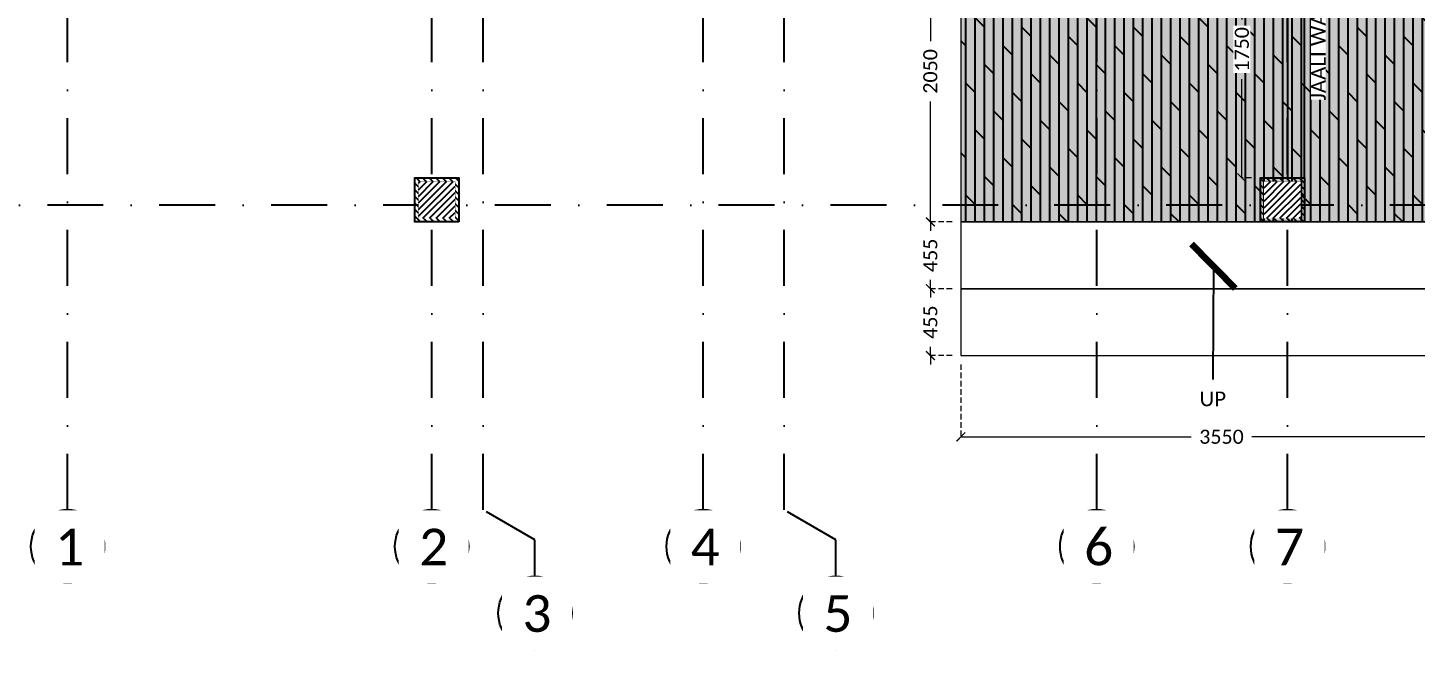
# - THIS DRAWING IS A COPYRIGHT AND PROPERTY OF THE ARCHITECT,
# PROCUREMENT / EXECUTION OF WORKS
# Model space of a CAD drawing. Header units: millimetres. Extents: x -15000 to 28550, y -17045 to 28620.
# Drawn here: x -157 to 9295, y -4966 to -728 of the extents above; entities that cross this region are included whole.
import ezdxf

# ---------------------------------------------------------------- set-up
doc = ezdxf.new("R2010")
doc.units = ezdxf.units.MM
doc.header["$LTSCALE"] = 150
doc.linetypes.add('3BHK-W(SB)$0$HIDDEN', pattern=[0.375, 0.25, -0.125])
doc.linetypes.add('DASHDOTX2', pattern=[50.8, 25.4, -12.7, 0, -12.7])
for name, color, linetype in [('ad-Arrow', 32, 'Continuous'), ('ad-Elevation 10', 8, 'Continuous'), ('ad-Furniture', 8, 'Continuous'), ('ad-Grid', 8, 'DASHDOTX2'), ('ad-MS Columns', 1, 'Continuous'), ('ad-RCC', 3, 'Continuous'), ('ad-RCC Hatch', 125, 'Continuous'), ('ad-Text main', 7, 'Continuous')]:
    doc.layers.add(name, color=color, linetype=linetype)
doc.layers.add('ad-Dimension', color=5, linetype='Continuous', lineweight=0, true_color=0x0000ff)
doc.layers.add('ad-Verandah', color=7, linetype='Continuous', true_color=0xa57c52)
doc.layers.get('ad-Furniture').off()
doc.styles.add('6 U T S R N_Corridor-Basement$0$Standard', font='arial.ttf')
doc.styles.get("Standard").update_dxf_attribs({"font": 'calibril.ttf'})
doc.dimstyles.new('$ZCDB_AUDIT_GENERATED_5D79', dxfattribs={"dimscale": 50, "dimtxt": 2.4, "dimasz": 1, "dimexe": 5, "dimexo": 100, "dimgap": 1, "dimtad": 0, "dimdec": 0, "dimdsep": 46, "dimtxsty": 'Standard', "dimblk": 'ARCHTICK', "dimcen": 0.025, "dimse1": 1, "dimse2": 1, "dimclrd": 256, "dimclre": 256, "dimclrt": 256, "dimazin": 2, "dimtfac": 1, "dimtdec": 0, "dimtix": 1, "dimtmove": 2, "dimatfit": 3, "dimldrblk": 'ARCHTICK', "dimfxl": 1, "dimtolj": 1, "dimtzin": 0, "dimarcsym": 0})
doc.dimstyles.new('A-75-DIM-INT (Framing)', dxfattribs={"dimscale": 100, "dimtxt": 0.8, "dimasz": 0.5, "dimexe": 0, "dimexo": 0.5, "dimgap": 0.5, "dimtad": 0, "dimdec": 0, "dimdsep": 46, "dimtxsty": 'Standard', "dimblk": 'ARCHTICK', "dimcen": 0.025, "dimclrd": 256, "dimclre": 256, "dimclrt": 256, "dimazin": 2, "dimtfac": 1, "dimtdec": 0, "dimtmove": 1, "dimatfit": 0, "dimldrblk": 'ARCHTICK', "dimfxl": 1, "dimtfill": 1, "dimtolj": 1, "dimtzin": 0, "dimarcsym": 0})

# ---------------------------------------------------------------- blocks, each defined once
blk = doc.blocks.new('1625E_Grid')
at = {"layer": 'ad-Grid', "ltscale": 0.1}
for points in [[(3298.6, -4463.6), (3298.6, -4213.6), (2945, -4010), (2945, 16020), (3298.6, 16223.6), (3298.6, 16473.6)], [(5348.6, -4463.6), (5348.6, -4213.6), (4995, -4010), (4995, 16020), (5348.6, 16223.6), (5348.6, 16473.6)], [(115, -4010), (115, 16020)], [(2595, -4010), (2595, 16020)], [(4445, -4010), (4445, 16020)], [(7125, -4010), (7125, 16020)], [(8425, -4010), (8425, 16020)], [(15600, -1935), (-1800, -1935)]]:
    blk.add_lwpolyline(points, dxfattribs=at)
at = {"layer": 'ad-Grid', "color": 7, "linetype": 'ByBlock'}
for centre in [(115, -4260), (2595, -4260), (4445, -4260), (7125, -4260), (8425, -4260), (3298.6, -4713.6), (5348.6, -4713.6)]:
    blk.add_circle(centre, 250, dxfattribs=at)
at = {"layer": 'ad-Text main', "char_height": 250, "width": 227.385, "attachment_point": 5, "bg_fill": 2}
for s, insert in [('{\\fCalibri|b0|i0|c0|p34;1}', (128.5, -4264)), ('{\\fCalibri|b0|i0|c0|p34;2}', (2608.5, -4264)), ('{\\fCalibri|b0|i0|c0|p34;4}', (4458.5, -4264)), ('{\\fCalibri|b0|i0|c0|p34;6}', (7138.5, -4264)), ('{\\fCalibri|b0|i0|c0|p34;7}', (8438.5, -4264)), ('{\\fCalibri|b0|i0|c0|p34;3}', (3312, -4717.6)), ('{\\fCalibri|b0|i0|c0|p34;5}', (5362, -4717.6))]:
    blk.add_mtext(s, dxfattribs=dict(at, insert=insert))
blk = doc.blocks.new('_ArchTick')
at = {"color": 0, "linetype": 'ByBlock', "const_width": 0.15}
blk.add_lwpolyline([(-0.5, -0.5), (0.5, 0.5)], dxfattribs=at)
blk = doc.blocks.new('A$C42b14ea2')
at = {"layer": 'ad-RCC Hatch', "transparency": 33554687}
h = blk.add_hatch(dxfattribs=at)
h.set_pattern_fill('ANSI31', color=256, scale=10)
h.set_pattern_definition([(45, (13250, 8645), (-22.45064, 22.45064), [])])
h.paths.add_polyline_path([(0, 0), (300, 0), (300, 300), (0, 300)])
at = {"layer": 'ad-RCC'}
blk.add_lwpolyline([(0, 0), (300, 0), (300, 300), (0, 300)], close=True, dxfattribs=at)
blk = doc.blocks.new('1625E_Columns')
at = {"layer": 'ad-RCC', "xscale": -1}
for p in [(2780, -2050), (8540, -2050)]:
    blk.add_blockref('A$C42b14ea2', p, dxfattribs=at)
blk = doc.blocks.new('zw$B0BD')
blk.add_wipeout([(0, 0), (250, 0), (250, -250), (0, -250)])
at = {"layer": 'ad-MS Columns'}
h = blk.add_hatch(dxfattribs=at)
h.set_pattern_fill('ANSI31', color=256, scale=10)
h.set_pattern_definition([(45, (4e-12, -250), (-22.4506, 22.4506), [])])
h.paths.add_polyline_path([(0, 0), (250, 0), (250, -250), (0, -250)])
at = {"layer": 'ad-MS Columns', "const_width": 1}
blk.add_lwpolyline([(0, 0), (250, 0), (250, -250), (0, -250)], close=True, dxfattribs=at)
blk = doc.blocks.new('zw$BD87')
at = {"layer": 'ad-MS Columns'}
for p in [(-9615, -1775), (-3855, -1775)]:
    blk.add_blockref('zw$B0BD', p, dxfattribs=at)
blk = doc.blocks.new('zw$D357')
blk.add_wipeout([(0, 0), (115, 0), (115, -1750), (0, -1750)])
at = {"layer": 'ad-Elevation 10'}
blk.add_lwpolyline([(115, -1750), (115, 0), (0, 0), (0, -1750)], close=True, dxfattribs=at)
at = {"layer": 'ad-Elevation 10', "insert": (210.4, -857.9), "char_height": 100, "width": 720.07, "attachment_point": 5, "rotation": 90, "style": '6 U T S R N_Corridor-Basement$0$Standard', "bg_fill": 3, "box_fill_scale": 1, "bg_fill_color": 257, "bg_fill_transparency": 0}
blk.add_mtext('{\\fCalibri Light|b0|i0|c0|p34;JAALI WALL}', dxfattribs=at)
blk = doc.blocks.new('zw$2927')
at = {"layer": 'ad-Furniture'}
blk.add_blockref('zw$D357', (-3695, -13620), dxfattribs=at)
blk = doc.blocks.new('*D244')
at = {"layer": 'ad-Dimension', "lineweight": -2}
for p, q in [((5991.9, -15670), (5991.9, -15610)), ((5991.9, -15670), (5991.9, -15729.5)), ((5991.9, -16125), (5991.9, -16065.5)), ((5991.9, -16125), (5991.9, -16185))]:
    blk.add_line(p, q, dxfattribs=at)
at = {"layer": 'ad-Dimension', "linetype": '3BHK-W(SB)$0$HIDDEN', "lineweight": -2}
for p, q in [((6140, -15670), (5991.9, -15670)), ((6140, -16125), (5991.9, -16125))]:
    blk.add_line(p, q, dxfattribs=at)
at = {"layer": 'Defpoints', "color": 0}
for p in [(6200, -15670), (5991.9, -16125), (6200, -16125)]:
    blk.add_point(p, dxfattribs=at)
at = {"layer": 'ad-Dimension', "lineweight": -2, "xscale": 60, "yscale": 60, "zscale": 60}
for p, rotation in [((5991.9, -15670), 270), ((5991.9, -16125), 90)]:
    blk.add_blockref('_ArchTick', p, dxfattribs=dict(at, rotation=rotation))
at = {"layer": 'ad-Dimension', "insert": (5991.9, -15897.5), "char_height": 96, "attachment_point": 5, "rotation": 90, "bg_fill": 3, "box_fill_scale": 1.1, "bg_fill_color": 257, "bg_fill_transparency": 0}
blk.add_mtext('\\A1;455', dxfattribs=at)
blk = doc.blocks.new('*D246')
at = {"layer": 'ad-Dimension', "linetype": '3BHK-W(SB)$0$HIDDEN', "lineweight": -2}
for p, q in [((6140, -13620), (5991.9, -13620)), ((6140, -15670), (5991.9, -15670))]:
    blk.add_line(p, q, dxfattribs=at)
at = {"layer": 'ad-Dimension', "lineweight": -2}
for p, q in [((5991.9, -13620), (5991.9, -14439.3)), ((5991.9, -15670), (5991.9, -14850.7))]:
    blk.add_line(p, q, dxfattribs=at)
at = {"layer": 'Defpoints', "color": 0}
for p in [(5991.9, -13620), (6200, -13620), (6200, -15670)]:
    blk.add_point(p, dxfattribs=at)
at = {"layer": 'ad-Dimension', "lineweight": -2, "xscale": 60, "yscale": 60, "zscale": 60}
for p, rotation in [((5991.9, -13620), 90), ((5991.9, -15670), 270)]:
    blk.add_blockref('_ArchTick', p, dxfattribs=dict(at, rotation=rotation))
at = {"layer": 'ad-Dimension', "insert": (5991.9, -14645), "char_height": 96, "attachment_point": 5, "rotation": 90, "bg_fill": 3, "box_fill_scale": 1.1, "bg_fill_color": 257, "bg_fill_transparency": 0}
blk.add_mtext('\\A1;2050', dxfattribs=at)
blk = doc.blocks.new('*D248')
at = {"layer": 'ad-Dimension', "linetype": '3BHK-W(SB)$0$HIDDEN', "lineweight": -2}
for p, q in [((8180, -13620), (8114.1, -13620)), ((8180, -15370), (8114.1, -15370))]:
    blk.add_line(p, q, dxfattribs=at)
at = {"layer": 'ad-Dimension', "lineweight": -2}
for p, q in [((8114.1, -13620), (8114.1, -14291.6)), ((8114.1, -15370), (8114.1, -14698.4))]:
    blk.add_line(p, q, dxfattribs=at)
at = {"layer": 'Defpoints', "color": 0}
for p in [(8114.1, -13620), (8240, -13620), (8240, -15370)]:
    blk.add_point(p, dxfattribs=at)
at = {"layer": 'ad-Dimension', "lineweight": -2, "xscale": 60, "yscale": 60, "zscale": 60}
for p, rotation in [((8114.1, -13620), 90), ((8114.1, -15370), 270)]:
    blk.add_blockref('_ArchTick', p, dxfattribs=dict(at, rotation=rotation))
at = {"layer": 'ad-Dimension', "insert": (8114.1, -14495), "char_height": 96, "attachment_point": 5, "rotation": 90, "bg_fill": 3, "box_fill_scale": 1.1, "bg_fill_color": 257, "bg_fill_transparency": 0}
blk.add_mtext('\\A1;1750', dxfattribs=at)
blk = doc.blocks.new('*D256')
at = {"layer": 'ad-Dimension', "linetype": '3BHK-W(SB)$0$HIDDEN', "lineweight": -2}
for p, q in [((6200, -16640), (6200, -17133.1)), ((9750, -16640), (9750, -17133.1))]:
    blk.add_line(p, q, dxfattribs=at)
at = {"layer": 'ad-Dimension', "lineweight": -2}
for p, q in [((6200, -17133.1), (7768.8, -17133.1)), ((9750, -17133.1), (8181.2, -17133.1))]:
    blk.add_line(p, q, dxfattribs=at)
at = {"layer": 'Defpoints', "color": 0}
for p in [(6200, -16580), (9750, -16580), (6200, -17133.1)]:
    blk.add_point(p, dxfattribs=at)
at = {"layer": 'ad-Dimension', "lineweight": -2, "xscale": 60, "yscale": 60, "zscale": 60, "rotation": 180}
blk.add_blockref('_ArchTick', (6200, -17133.1), dxfattribs=at)
at = {"layer": 'ad-Dimension', "lineweight": -2, "xscale": 60, "yscale": 60, "zscale": 60}
blk.add_blockref('_ArchTick', (9750, -17133.1), dxfattribs=at)
at = {"layer": 'ad-Dimension', "insert": (7975, -17133.1), "char_height": 96, "attachment_point": 5, "bg_fill": 3, "box_fill_scale": 1.1, "bg_fill_color": 257, "bg_fill_transparency": 0}
blk.add_mtext('\\A1;3550', dxfattribs=at)
blk = doc.blocks.new('*D257')
at = {"layer": 'ad-Dimension', "lineweight": -2}
for p, q in [((5991.9, -16125), (5991.9, -16065)), ((5991.9, -16125), (5991.9, -16184.5)), ((5991.9, -16580), (5991.9, -16520.5)), ((5991.9, -16580), (5991.9, -16640))]:
    blk.add_line(p, q, dxfattribs=at)
at = {"layer": 'ad-Dimension', "linetype": '3BHK-W(SB)$0$HIDDEN', "lineweight": -2}
for p, q in [((6140, -16125), (5991.9, -16125)), ((6140, -16580), (5991.9, -16580))]:
    blk.add_line(p, q, dxfattribs=at)
at = {"layer": 'Defpoints', "color": 0}
for p in [(5991.9, -16125), (6200, -16125), (6200, -16580)]:
    blk.add_point(p, dxfattribs=at)
at = {"layer": 'ad-Dimension', "lineweight": -2, "xscale": 60, "yscale": 60, "zscale": 60}
for p, rotation in [((5991.9, -16125), 270), ((5991.9, -16580), 90)]:
    blk.add_blockref('_ArchTick', p, dxfattribs=dict(at, rotation=rotation))
at = {"layer": 'ad-Dimension', "insert": (5991.9, -16352.5), "char_height": 96, "attachment_point": 5, "rotation": 90, "bg_fill": 3, "box_fill_scale": 1.1, "bg_fill_color": 257, "bg_fill_transparency": 0}
blk.add_mtext('\\A1;455', dxfattribs=at)
blk = doc.blocks.new('zw$3055')
at = {"layer": 'ad-Verandah', "transparency": 33554559}
h = blk.add_hatch(color=256, dxfattribs=at)
h.dxf.hatch_style = 1
h.paths.add_polyline_path([(13640, -8875), (12120, -8875), (12120, -13620), (6200, -13620), (6200, -15670), (13640, -15670)])
at = {"layer": 'ad-Verandah', "transparency": 33554687}
h = blk.add_hatch(dxfattribs=at)
h.set_pattern_fill('DOLMIT', color=256, scale=10, angle=90)
h.set_pattern_definition([(90, (-1084315.54, 661200.024), (-63.5, 5e-14), []), (135, (-1084315.54, 661200.02), (-126.999913, -126.999913), [89.80256, -179.605122])])
h.paths.add_polyline_path([(13640, -8875), (12120, -8875), (12120, -13620), (6200, -13620), (6200, -15670), (13640, -15670)])
at = {"layer": 'ad-Verandah', "lineweight": 9}
for points in [[(13640, -8875), (12120, -8875), (12120, -13620), (6200, -13620), (6200, -15670), (13640, -15670)], [(6200, -15670), (6200, -16125), (9750, -16125), (9750, -15670)], [(6200, -16125), (6200, -16580), (9750, -16580), (9750, -16125)]]:
    blk.add_lwpolyline(points, close=True, dxfattribs=at)
at = {"layer": 'ad-Text main', "insert": (7915.7, -16875.2), "char_height": 100, "width": 207.6, "attachment_point": 5, "style": '6 U T S R N_Corridor-Basement$0$Standard', "bg_fill": 2}
blk.add_mtext('{\\fCalibri Light|b0|i0|c0|p34;UP}', dxfattribs=at)
at = {"layer": 'ad-Arrow'}
blk.add_leader([(7920, -15971.7, 0), (7915, -16743.3)], dimstyle='$ZCDB_AUDIT_GENERATED_5D79', override={"dimscale": 1, "dimasz": 300, "dimgap": 50, "dimtad": 0}, dxfattribs=at)
blk = doc.blocks.new('1625_East Villa')
at = {"layer": 'ad-Verandah'}
blk.add_blockref('zw$3055', (0, 13620), dxfattribs=at)
at = {"layer": 'ad-Furniture'}
blk.add_blockref('zw$2927', (12120, 13620), dxfattribs=at)
blk.add_blockref('1625E_Columns', (0, 0))
at = {"layer": 'ad-MS Columns'}
blk.add_blockref('zw$BD87', (12120, 0), dxfattribs=at)
blk = doc.blocks.new('zw$33A2')
at = {"layer": 'ad-Dimension'}
dim = blk.add_linear_dim(base=(8114.1, -13620), p1=(8240, -15370), p2=(8240, -13620), angle=90, dimstyle='A-75-DIM-INT (Framing)', override={"dimscale": 120, "dimblk": 'ArchTick', "dimfxl": 10, "dimtfill": 1, "dimtfillclr": 0}, dxfattribs=at)
dim.commit()
dim.dimension.update_dxf_attribs({"geometry": '*D248', "text_midpoint": (8114.1, -14495)})
dim = blk.add_linear_dim(base=(6200, -17133.1), p1=(9750, -16580), p2=(6200, -16580), dimstyle='A-75-DIM-INT (Framing)', override={"dimscale": 120, "dimblk": 'ArchTick', "dimfxl": 10, "dimtfill": 1, "dimtfillclr": 0}, dxfattribs=at)
dim.commit()
dim.dimension.update_dxf_attribs({"geometry": '*D256', "text_midpoint": (7975, -17133.1)})
dim = blk.add_linear_dim(base=(5991.9, -16125), p1=(6200, -16580), p2=(6200, -16125), angle=90, dimstyle='A-75-DIM-INT (Framing)', override={"dimscale": 120, "dimblk": 'ArchTick', "dimfxl": 10, "dimtfill": 1, "dimtfillclr": 0}, dxfattribs=at)
dim.commit()
dim.dimension.update_dxf_attribs({"geometry": '*D257', "text_midpoint": (5991.9, -16352.5), "dimtype": 128})
dim = blk.add_linear_dim(base=(5991.9, -16125), p1=(6200, -15670), p2=(6200, -16125), angle=90, dimstyle='A-75-DIM-INT (Framing)', override={"dimscale": 120, "dimblk": 'ArchTick', "dimfxl": 10, "dimtfill": 1, "dimtfillclr": 0}, dxfattribs=at)
dim.commit()
dim.dimension.update_dxf_attribs({"geometry": '*D244', "text_midpoint": (5991.9, -15897.5), "dimtype": 128})
dim = blk.add_linear_dim(base=(5991.9, -13620), p1=(6200, -15670), p2=(6200, -13620), angle=90, dimstyle='A-75-DIM-INT (Framing)', override={"dimscale": 120, "dimblk": 'ArchTick', "dimfxl": 10, "dimtfill": 1, "dimtfillclr": 0}, dxfattribs=at)
dim.commit()
dim.dimension.update_dxf_attribs({"geometry": '*D246', "text_midpoint": (5991.9, -14645)})

msp = doc.modelspace()

# ---------------------------------------------------------------- block references
msp.add_blockref('1625E_Grid', (0, 0))

# ---------------------------------------------------------------- next in the draw order: block references
msp.add_blockref('1625_East Villa', (0, 0))

# ---------------------------------------------------------------- next in the draw order: block references
at = {"layer": 'ad-Dimension'}
msp.add_blockref('zw$33A2', (0, 13620), dxfattribs=at)

doc.saveas('drawing.dxf')
